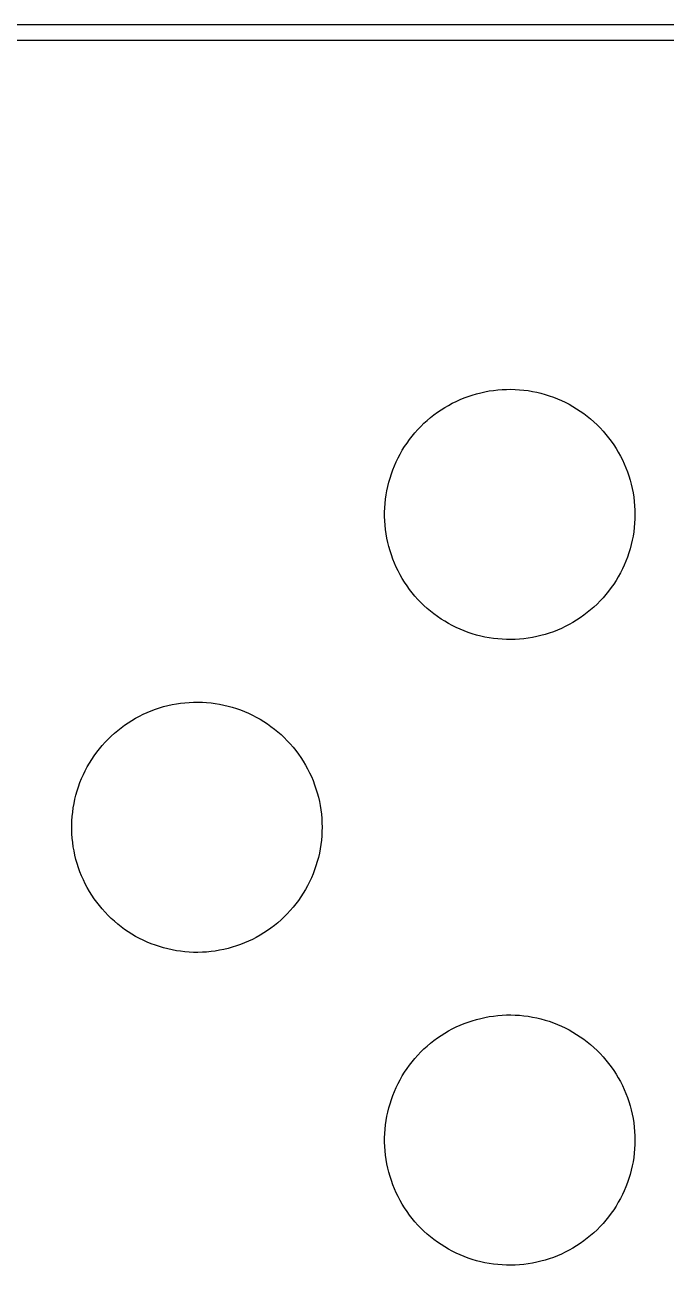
# Model space of a CAD drawing. Header units: millimetres. Extents: x -987 to 2591, y -102 to 2398.
# Drawn here: x 715.57 to 736.07, y 305.59 to 345.24 of the extents above; entities that cross this region are included whole.
import ezdxf

# ---------------------------------------------------------------- set-up
doc = ezdxf.new("R2010")
doc.units = ezdxf.units.MM
doc.header["$MEASUREMENT"] = 0
doc.layers.add('Utwórz2D linie widoczne', color=7, linetype='Continuous', true_color=0x000000)

msp = doc.modelspace()

# ---------------------------------------------------------------- linework, layer by layer
at = {"layer": 'Utwórz2D linie widoczne'}
for p, q in [((927.887, 345.242), (554.897, 345.242)), ((927.407, 344.742), (554.407, 344.742)), ((730.005, 333.446), (730.14, 333.481)), ((730.14, 333.481), (730.275, 333.511)), ((730.275, 333.511), (730.412, 333.536)), ((730.412, 333.536), (730.549, 333.556)), ((730.549, 333.556), (730.687, 333.572)), ((730.687, 333.572), (730.826, 333.583)), ((730.826, 333.583), (730.964, 333.589)), ((730.964, 333.589), (731.103, 333.59)), ((731.103, 333.59), (731.242, 333.586)), ((731.242, 333.586), (731.38, 333.578)), ((731.38, 333.578), (731.519, 333.565)), ((731.519, 333.565), (731.656, 333.547)), ((731.656, 333.547), (731.793, 333.524)), ((731.793, 333.524), (731.929, 333.496)), ((731.929, 333.496), (732.064, 333.464)), ((728.989, 333.007), (729.109, 333.077)), ((729.109, 333.077), (729.231, 333.143)), ((729.231, 333.143), (729.355, 333.205)), ((729.355, 333.205), (729.482, 333.262)), ((729.482, 333.262), (729.61, 333.315)), ((729.61, 333.315), (729.74, 333.363)), ((729.74, 333.363), (729.872, 333.407)), ((729.872, 333.407), (730.005, 333.446)), ((732.064, 333.464), (732.198, 333.427)), ((732.198, 333.427), (732.331, 333.386)), ((732.331, 333.386), (732.462, 333.34)), ((732.462, 333.34), (732.591, 333.289)), ((732.591, 333.289), (732.719, 333.234)), ((732.719, 333.234), (732.844, 333.174)), ((732.844, 333.174), (732.967, 333.111)), ((732.967, 333.111), (733.088, 333.043)), ((728.43, 332.597), (728.536, 332.686)), ((728.536, 332.686), (728.645, 332.772)), ((728.645, 332.772), (728.757, 332.855)), ((728.757, 332.855), (728.871, 332.933)), ((728.871, 332.933), (728.989, 333.007)), ((733.088, 333.043), (733.207, 332.97)), ((733.207, 332.97), (733.323, 332.894)), ((733.323, 332.894), (733.436, 332.814)), ((733.436, 332.814), (733.547, 332.73)), ((733.547, 332.73), (733.654, 332.642)), ((728.039, 332.202), (728.132, 332.306)), ((728.132, 332.306), (728.228, 332.406)), ((728.228, 332.406), (728.327, 332.503)), ((728.327, 332.503), (728.43, 332.597)), ((733.654, 332.642), (733.759, 332.55)), ((733.759, 332.55), (733.86, 332.455)), ((733.86, 332.455), (733.958, 332.357)), ((733.958, 332.357), (734.052, 332.255)), ((727.784, 331.873), (727.865, 331.986)), ((727.865, 331.986), (727.95, 332.096)), ((727.95, 332.096), (728.039, 332.202)), ((734.052, 332.255), (734.142, 332.149)), ((734.142, 332.149), (734.229, 332.041)), ((734.229, 332.041), (734.313, 331.93)), ((734.313, 331.93), (734.392, 331.816)), ((727.5, 331.397), (727.565, 331.52)), ((727.565, 331.52), (727.634, 331.64)), ((727.634, 331.64), (727.707, 331.758)), ((727.707, 331.758), (727.784, 331.873)), ((734.392, 331.816), (734.467, 331.699)), ((734.467, 331.699), (734.538, 331.58)), ((734.538, 331.58), (734.605, 331.458)), ((727.331, 331.016), (727.383, 331.145)), ((727.383, 331.145), (727.439, 331.272)), ((727.439, 331.272), (727.5, 331.397)), ((734.605, 331.458), (734.668, 331.335)), ((734.668, 331.335), (734.726, 331.209)), ((734.726, 331.209), (734.78, 331.081)), ((727.203, 330.62), (727.241, 330.753)), ((727.241, 330.753), (727.284, 330.885)), ((727.284, 330.885), (727.331, 331.016)), ((734.78, 331.081), (734.83, 330.951)), ((734.83, 330.951), (734.875, 330.82)), ((734.875, 330.82), (734.915, 330.687)), ((727.117, 330.212), (727.141, 330.349)), ((727.141, 330.349), (727.17, 330.485)), ((727.17, 330.485), (727.203, 330.62)), ((734.915, 330.687), (734.951, 330.553)), ((734.951, 330.553), (734.982, 330.417)), ((734.982, 330.417), (735.008, 330.281)), ((727.074, 329.798), (727.083, 329.937)), ((727.083, 329.937), (727.098, 330.075)), ((727.098, 330.075), (727.117, 330.212)), ((735.008, 330.281), (735.03, 330.144)), ((735.03, 330.144), (735.047, 330.006)), ((735.047, 330.006), (735.059, 329.868)), ((727.069, 329.66), (727.074, 329.798)), ((727.069, 329.521), (727.069, 329.66)), ((727.074, 329.382), (727.069, 329.521)), ((735.059, 329.868), (735.066, 329.729)), ((735.066, 329.729), (735.068, 329.59)), ((735.068, 329.59), (735.066, 329.451)), ((727.083, 329.243), (727.074, 329.382)), ((727.098, 329.105), (727.083, 329.243)), ((735.047, 329.174), (735.03, 329.036)), ((735.059, 329.313), (735.047, 329.174)), ((735.066, 329.451), (735.059, 329.313)), ((727.117, 328.968), (727.098, 329.105)), ((727.141, 328.831), (727.117, 328.968)), ((727.17, 328.695), (727.141, 328.831)), ((734.982, 328.763), (734.951, 328.628)), ((735.008, 328.899), (734.982, 328.763)), ((735.03, 329.036), (735.008, 328.899)), ((727.203, 328.56), (727.17, 328.695)), ((727.241, 328.427), (727.203, 328.56)), ((727.284, 328.295), (727.241, 328.427)), ((734.875, 328.361), (734.83, 328.229)), ((734.915, 328.494), (734.875, 328.361)), ((734.951, 328.628), (734.915, 328.494)), ((727.331, 328.164), (727.284, 328.295)), ((727.383, 328.035), (727.331, 328.164)), ((727.439, 327.908), (727.383, 328.035)), ((734.726, 327.972), (734.668, 327.846)), ((734.78, 328.1), (734.726, 327.972)), ((734.83, 328.229), (734.78, 328.1)), ((727.5, 327.783), (727.439, 327.908)), ((727.565, 327.661), (727.5, 327.783)), ((727.634, 327.54), (727.565, 327.661)), ((727.707, 327.422), (727.634, 327.54)), ((734.538, 327.6), (734.467, 327.481)), ((734.605, 327.722), (734.538, 327.6)), ((734.668, 327.846), (734.605, 327.722)), ((727.784, 327.307), (727.707, 327.422)), ((727.865, 327.194), (727.784, 327.307)), ((727.95, 327.085), (727.865, 327.194)), ((734.229, 327.139), (734.142, 327.031)), ((734.313, 327.25), (734.229, 327.139)), ((734.392, 327.364), (734.313, 327.25)), ((734.467, 327.481), (734.392, 327.364)), ((728.039, 326.978), (727.95, 327.085)), ((728.132, 326.874), (728.039, 326.978)), ((728.228, 326.774), (728.132, 326.874)), ((728.327, 326.677), (728.228, 326.774)), ((733.958, 326.824), (733.86, 326.725)), ((734.052, 326.926), (733.958, 326.824)), ((734.142, 327.031), (734.052, 326.926)), ((728.43, 326.584), (728.327, 326.677)), ((728.536, 326.494), (728.43, 326.584)), ((728.645, 326.408), (728.536, 326.494)), ((728.757, 326.326), (728.645, 326.408)), ((733.436, 326.366), (733.323, 326.286)), ((733.547, 326.45), (733.436, 326.366)), ((733.654, 326.538), (733.547, 326.45)), ((733.759, 326.63), (733.654, 326.538)), ((733.86, 326.725), (733.759, 326.63)), ((728.871, 326.247), (728.757, 326.326)), ((728.989, 326.173), (728.871, 326.247)), ((729.109, 326.103), (728.989, 326.173)), ((729.231, 326.037), (729.109, 326.103)), ((729.355, 325.976), (729.231, 326.037)), ((729.482, 325.918), (729.355, 325.976)), ((732.719, 325.946), (732.591, 325.891)), ((732.844, 326.006), (732.719, 325.946)), ((732.967, 326.07), (732.844, 326.006)), ((733.088, 326.138), (732.967, 326.07)), ((733.207, 326.21), (733.088, 326.138)), ((733.323, 326.286), (733.207, 326.21)), ((729.61, 325.865), (729.482, 325.918)), ((729.74, 325.817), (729.61, 325.865)), ((729.872, 325.773), (729.74, 325.817)), ((730.005, 325.734), (729.872, 325.773)), ((730.14, 325.699), (730.005, 325.734)), ((730.275, 325.67), (730.14, 325.699)), ((730.412, 325.644), (730.275, 325.67)), ((730.549, 325.624), (730.412, 325.644)), ((730.687, 325.608), (730.549, 325.624)), ((730.826, 325.598), (730.687, 325.608)), ((730.964, 325.591), (730.826, 325.598)), ((731.103, 325.59), (730.964, 325.591)), ((731.242, 325.594), (731.103, 325.59)), ((731.38, 325.602), (731.242, 325.594)), ((731.519, 325.616), (731.38, 325.602)), ((731.656, 325.634), (731.519, 325.616)), ((731.793, 325.656), (731.656, 325.634)), ((731.929, 325.684), (731.793, 325.656)), ((732.064, 325.716), (731.929, 325.684)), ((732.198, 325.753), (732.064, 325.716)), ((732.331, 325.795), (732.198, 325.753)), ((732.462, 325.841), (732.331, 325.795)), ((732.591, 325.891), (732.462, 325.841)), ((720.549, 323.556), (720.687, 323.572)), ((720.687, 323.572), (720.826, 323.583)), ((720.826, 323.583), (720.964, 323.589)), ((720.964, 323.589), (721.103, 323.59)), ((721.103, 323.59), (721.242, 323.586)), ((721.242, 323.586), (721.38, 323.578)), ((721.38, 323.578), (721.519, 323.565)), ((721.519, 323.565), (721.656, 323.547)), ((719.231, 323.143), (719.355, 323.205)), ((719.355, 323.205), (719.482, 323.262)), ((719.482, 323.262), (719.61, 323.315)), ((719.61, 323.315), (719.74, 323.363)), ((719.74, 323.363), (719.872, 323.407)), ((719.872, 323.407), (720.005, 323.446)), ((720.005, 323.446), (720.14, 323.481)), ((720.14, 323.481), (720.275, 323.511)), ((720.275, 323.511), (720.412, 323.536)), ((720.412, 323.536), (720.549, 323.556)), ((721.656, 323.547), (721.793, 323.524)), ((721.793, 323.524), (721.929, 323.496)), ((721.929, 323.496), (722.064, 323.464)), ((722.064, 323.464), (722.198, 323.427)), ((722.198, 323.427), (722.331, 323.386)), ((722.331, 323.386), (722.462, 323.34)), ((722.462, 323.34), (722.591, 323.289)), ((722.591, 323.289), (722.719, 323.234)), ((722.719, 323.234), (722.844, 323.174)), ((722.844, 323.174), (722.967, 323.111)), ((718.536, 322.686), (718.645, 322.772)), ((718.645, 322.772), (718.757, 322.855)), ((718.757, 322.855), (718.871, 322.933)), ((718.871, 322.933), (718.989, 323.007)), ((718.989, 323.007), (719.109, 323.077)), ((719.109, 323.077), (719.231, 323.143)), ((722.967, 323.111), (723.088, 323.043)), ((723.088, 323.043), (723.207, 322.97)), ((723.207, 322.97), (723.323, 322.894)), ((723.323, 322.894), (723.436, 322.814)), ((723.436, 322.814), (723.547, 322.73)), ((718.132, 322.306), (718.228, 322.406)), ((718.228, 322.406), (718.327, 322.503)), ((718.327, 322.503), (718.43, 322.597)), ((718.43, 322.597), (718.536, 322.686)), ((723.547, 322.73), (723.654, 322.642)), ((723.654, 322.642), (723.759, 322.55)), ((723.759, 322.55), (723.86, 322.455)), ((723.86, 322.455), (723.958, 322.357)), ((717.784, 321.873), (717.865, 321.986)), ((717.865, 321.986), (717.95, 322.096)), ((717.95, 322.096), (718.039, 322.202)), ((718.039, 322.202), (718.132, 322.306)), ((723.958, 322.357), (724.052, 322.255)), ((724.052, 322.255), (724.142, 322.149)), ((724.142, 322.149), (724.229, 322.041)), ((724.229, 322.041), (724.313, 321.93)), ((717.565, 321.52), (717.634, 321.64)), ((717.634, 321.64), (717.707, 321.758)), ((717.707, 321.758), (717.784, 321.873)), ((724.313, 321.93), (724.392, 321.816)), ((724.392, 321.816), (724.467, 321.699)), ((724.467, 321.699), (724.538, 321.58)), ((724.538, 321.58), (724.605, 321.458)), ((717.383, 321.145), (717.439, 321.272)), ((717.439, 321.272), (717.5, 321.397)), ((717.5, 321.397), (717.565, 321.52)), ((724.605, 321.458), (724.668, 321.335)), ((724.668, 321.335), (724.726, 321.209)), ((724.726, 321.209), (724.78, 321.081)), ((717.241, 320.753), (717.284, 320.885)), ((717.284, 320.885), (717.331, 321.016)), ((717.331, 321.016), (717.383, 321.145)), ((724.78, 321.081), (724.83, 320.951)), ((724.83, 320.951), (724.875, 320.82)), ((724.875, 320.82), (724.915, 320.687)), ((717.141, 320.349), (717.17, 320.485)), ((717.17, 320.485), (717.203, 320.62)), ((717.203, 320.62), (717.241, 320.753)), ((724.915, 320.687), (724.951, 320.553)), ((724.951, 320.553), (724.982, 320.417)), ((724.982, 320.417), (725.008, 320.281)), ((717.083, 319.937), (717.098, 320.075)), ((717.098, 320.075), (717.117, 320.212)), ((717.117, 320.212), (717.141, 320.349)), ((725.008, 320.281), (725.03, 320.144)), ((725.03, 320.144), (725.047, 320.006)), ((725.047, 320.006), (725.059, 319.868)), ((717.069, 319.66), (717.074, 319.798)), ((717.069, 319.521), (717.069, 319.66)), ((717.074, 319.798), (717.083, 319.937)), ((725.059, 319.868), (725.066, 319.729)), ((725.066, 319.729), (725.068, 319.59)), ((717.074, 319.382), (717.069, 319.521)), ((717.083, 319.243), (717.074, 319.382)), ((717.098, 319.105), (717.083, 319.243)), ((725.059, 319.313), (725.047, 319.174)), ((725.066, 319.451), (725.059, 319.313)), ((725.068, 319.59), (725.066, 319.451)), ((717.117, 318.968), (717.098, 319.105)), ((717.141, 318.831), (717.117, 318.968)), ((717.17, 318.695), (717.141, 318.831)), ((725.008, 318.899), (724.982, 318.763)), ((725.03, 319.036), (725.008, 318.899)), ((725.047, 319.174), (725.03, 319.036)), ((717.203, 318.56), (717.17, 318.695)), ((717.241, 318.427), (717.203, 318.56)), ((717.284, 318.295), (717.241, 318.427)), ((724.915, 318.494), (724.875, 318.361)), ((724.951, 318.628), (724.915, 318.494)), ((724.982, 318.763), (724.951, 318.628)), ((717.331, 318.164), (717.284, 318.295)), ((717.383, 318.035), (717.331, 318.164)), ((717.439, 317.908), (717.383, 318.035)), ((724.78, 318.1), (724.726, 317.972)), ((724.83, 318.229), (724.78, 318.1)), ((724.875, 318.361), (724.83, 318.229)), ((717.5, 317.783), (717.439, 317.908)), ((717.565, 317.661), (717.5, 317.783)), ((717.634, 317.54), (717.565, 317.661)), ((724.605, 317.722), (724.538, 317.6)), ((724.668, 317.846), (724.605, 317.722)), ((724.726, 317.972), (724.668, 317.846)), ((717.707, 317.422), (717.634, 317.54)), ((717.784, 317.307), (717.707, 317.422)), ((717.865, 317.194), (717.784, 317.307)), ((724.313, 317.25), (724.229, 317.139)), ((724.392, 317.364), (724.313, 317.25)), ((724.467, 317.481), (724.392, 317.364)), ((724.538, 317.6), (724.467, 317.481)), ((717.95, 317.085), (717.865, 317.194)), ((718.039, 316.978), (717.95, 317.085)), ((718.132, 316.874), (718.039, 316.978)), ((718.228, 316.774), (718.132, 316.874)), ((723.958, 316.824), (723.86, 316.725)), ((724.052, 316.926), (723.958, 316.824)), ((724.142, 317.031), (724.052, 316.926)), ((724.229, 317.139), (724.142, 317.031)), ((718.327, 316.677), (718.228, 316.774)), ((718.43, 316.584), (718.327, 316.677)), ((718.536, 316.494), (718.43, 316.584)), ((718.645, 316.408), (718.536, 316.494)), ((723.547, 316.45), (723.436, 316.366)), ((723.654, 316.538), (723.547, 316.45)), ((723.759, 316.63), (723.654, 316.538)), ((723.86, 316.725), (723.759, 316.63)), ((718.757, 316.326), (718.645, 316.408)), ((718.871, 316.247), (718.757, 316.326)), ((718.989, 316.173), (718.871, 316.247)), ((719.109, 316.103), (718.989, 316.173)), ((719.231, 316.037), (719.109, 316.103)), ((719.355, 315.976), (719.231, 316.037)), ((722.967, 316.07), (722.844, 316.006)), ((723.088, 316.138), (722.967, 316.07)), ((723.207, 316.21), (723.088, 316.138)), ((723.323, 316.286), (723.207, 316.21)), ((723.436, 316.366), (723.323, 316.286)), ((719.482, 315.918), (719.355, 315.976)), ((719.61, 315.865), (719.482, 315.918)), ((719.74, 315.817), (719.61, 315.865)), ((719.872, 315.773), (719.74, 315.817)), ((720.005, 315.734), (719.872, 315.773)), ((720.14, 315.699), (720.005, 315.734)), ((720.275, 315.67), (720.14, 315.699)), ((720.412, 315.644), (720.275, 315.67)), ((720.549, 315.624), (720.412, 315.644)), ((721.656, 315.634), (721.519, 315.616)), ((721.793, 315.656), (721.656, 315.634)), ((721.929, 315.684), (721.793, 315.656)), ((722.064, 315.716), (721.929, 315.684)), ((722.198, 315.753), (722.064, 315.716)), ((722.331, 315.795), (722.198, 315.753)), ((722.462, 315.841), (722.331, 315.795)), ((722.591, 315.891), (722.462, 315.841)), ((722.719, 315.946), (722.591, 315.891)), ((722.844, 316.006), (722.719, 315.946)), ((720.687, 315.608), (720.549, 315.624)), ((720.826, 315.598), (720.687, 315.608)), ((720.964, 315.591), (720.826, 315.598)), ((721.103, 315.59), (720.964, 315.591)), ((721.242, 315.594), (721.103, 315.59)), ((721.38, 315.602), (721.242, 315.594)), ((721.519, 315.616), (721.38, 315.602)), ((729.355, 313.205), (729.482, 313.262)), ((729.482, 313.262), (729.61, 313.315)), ((729.61, 313.315), (729.74, 313.363)), ((729.74, 313.363), (729.872, 313.407)), ((729.872, 313.407), (730.005, 313.446)), ((730.005, 313.446), (730.14, 313.481)), ((730.14, 313.481), (730.275, 313.511)), ((730.275, 313.511), (730.412, 313.536)), ((730.412, 313.536), (730.549, 313.556)), ((730.549, 313.556), (730.687, 313.572)), ((730.687, 313.572), (730.826, 313.583)), ((730.826, 313.583), (730.964, 313.589)), ((730.964, 313.589), (731.103, 313.59)), ((731.103, 313.59), (731.242, 313.586)), ((731.242, 313.586), (731.38, 313.578)), ((731.38, 313.578), (731.519, 313.565)), ((731.519, 313.565), (731.656, 313.547)), ((731.656, 313.547), (731.793, 313.524)), ((731.793, 313.524), (731.929, 313.496)), ((731.929, 313.496), (732.064, 313.464)), ((732.064, 313.464), (732.198, 313.427)), ((732.198, 313.427), (732.331, 313.386)), ((732.331, 313.386), (732.462, 313.34)), ((732.462, 313.34), (732.591, 313.289)), ((732.591, 313.289), (732.719, 313.234)), ((728.645, 312.772), (728.757, 312.855)), ((728.757, 312.855), (728.871, 312.933)), ((728.871, 312.933), (728.989, 313.007)), ((728.989, 313.007), (729.109, 313.077)), ((729.109, 313.077), (729.231, 313.143)), ((729.231, 313.143), (729.355, 313.205)), ((732.719, 313.234), (732.844, 313.174)), ((732.844, 313.174), (732.967, 313.111)), ((732.967, 313.111), (733.088, 313.043)), ((733.088, 313.043), (733.207, 312.97)), ((733.207, 312.97), (733.323, 312.894)), ((733.323, 312.894), (733.436, 312.814)), ((728.228, 312.406), (728.327, 312.503)), ((728.327, 312.503), (728.43, 312.597)), ((728.43, 312.597), (728.536, 312.686)), ((728.536, 312.686), (728.645, 312.772)), ((733.436, 312.814), (733.547, 312.73)), ((733.547, 312.73), (733.654, 312.642)), ((733.654, 312.642), (733.759, 312.55)), ((733.759, 312.55), (733.86, 312.455)), ((727.865, 311.986), (727.95, 312.096)), ((727.95, 312.096), (728.039, 312.202)), ((728.039, 312.202), (728.132, 312.306)), ((728.132, 312.306), (728.228, 312.406)), ((733.86, 312.455), (733.958, 312.357)), ((733.958, 312.357), (734.052, 312.255)), ((734.052, 312.255), (734.142, 312.149)), ((734.142, 312.149), (734.229, 312.041)), ((727.634, 311.64), (727.707, 311.758)), ((727.707, 311.758), (727.784, 311.873)), ((727.784, 311.873), (727.865, 311.986)), ((734.229, 312.041), (734.313, 311.93)), ((734.313, 311.93), (734.392, 311.816)), ((734.392, 311.816), (734.467, 311.699)), ((734.467, 311.699), (734.538, 311.58)), ((727.383, 311.145), (727.439, 311.272)), ((727.439, 311.272), (727.5, 311.397)), ((727.5, 311.397), (727.565, 311.52)), ((727.565, 311.52), (727.634, 311.64)), ((734.538, 311.58), (734.605, 311.458)), ((734.605, 311.458), (734.668, 311.335)), ((734.668, 311.335), (734.726, 311.209)), ((727.241, 310.753), (727.284, 310.885)), ((727.284, 310.885), (727.331, 311.016)), ((727.331, 311.016), (727.383, 311.145)), ((734.726, 311.209), (734.78, 311.081)), ((734.78, 311.081), (734.83, 310.951)), ((734.83, 310.951), (734.875, 310.82)), ((727.141, 310.349), (727.17, 310.485)), ((727.17, 310.485), (727.203, 310.62)), ((727.203, 310.62), (727.241, 310.753)), ((734.875, 310.82), (734.915, 310.687)), ((734.915, 310.687), (734.951, 310.553)), ((734.951, 310.553), (734.982, 310.417)), ((727.098, 310.075), (727.117, 310.212)), ((727.117, 310.212), (727.141, 310.349)), ((734.982, 310.417), (735.008, 310.281)), ((735.008, 310.281), (735.03, 310.144)), ((735.03, 310.144), (735.047, 310.006)), ((727.069, 309.66), (727.074, 309.798)), ((727.074, 309.798), (727.083, 309.937)), ((727.083, 309.937), (727.098, 310.075)), ((735.047, 310.006), (735.059, 309.868)), ((735.059, 309.868), (735.066, 309.729)), ((735.066, 309.729), (735.068, 309.59)), ((727.069, 309.521), (727.069, 309.66)), ((727.074, 309.382), (727.069, 309.521)), ((727.083, 309.243), (727.074, 309.382)), ((735.059, 309.313), (735.047, 309.174)), ((735.066, 309.451), (735.059, 309.313)), ((735.068, 309.59), (735.066, 309.451)), ((727.098, 309.105), (727.083, 309.243)), ((727.117, 308.968), (727.098, 309.105)), ((727.141, 308.831), (727.117, 308.968)), ((735.008, 308.899), (734.982, 308.763)), ((735.03, 309.036), (735.008, 308.899)), ((735.047, 309.174), (735.03, 309.036)), ((727.17, 308.695), (727.141, 308.831)), ((727.203, 308.56), (727.17, 308.695)), ((727.241, 308.427), (727.203, 308.56)), ((734.915, 308.494), (734.875, 308.361)), ((734.951, 308.628), (734.915, 308.494)), ((734.982, 308.763), (734.951, 308.628)), ((727.284, 308.295), (727.241, 308.427)), ((727.331, 308.164), (727.284, 308.295)), ((727.383, 308.035), (727.331, 308.164)), ((734.78, 308.1), (734.726, 307.972)), ((734.83, 308.229), (734.78, 308.1)), ((734.875, 308.361), (734.83, 308.229)), ((727.439, 307.908), (727.383, 308.035)), ((727.5, 307.783), (727.439, 307.908)), ((727.565, 307.661), (727.5, 307.783)), ((734.605, 307.722), (734.538, 307.6)), ((734.668, 307.846), (734.605, 307.722)), ((734.726, 307.972), (734.668, 307.846)), ((727.634, 307.54), (727.565, 307.661)), ((727.707, 307.422), (727.634, 307.54)), ((727.784, 307.307), (727.707, 307.422)), ((727.865, 307.194), (727.784, 307.307)), ((734.392, 307.364), (734.313, 307.25)), ((734.467, 307.481), (734.392, 307.364)), ((734.538, 307.6), (734.467, 307.481)), ((727.95, 307.085), (727.865, 307.194)), ((728.039, 306.978), (727.95, 307.085)), ((728.132, 306.874), (728.039, 306.978)), ((734.052, 306.926), (733.958, 306.824)), ((734.142, 307.031), (734.052, 306.926)), ((734.229, 307.139), (734.142, 307.031)), ((734.313, 307.25), (734.229, 307.139)), ((728.228, 306.774), (728.132, 306.874)), ((728.327, 306.677), (728.228, 306.774)), ((728.43, 306.584), (728.327, 306.677)), ((728.536, 306.494), (728.43, 306.584)), ((733.654, 306.538), (733.547, 306.45)), ((733.759, 306.63), (733.654, 306.538)), ((733.86, 306.725), (733.759, 306.63)), ((733.958, 306.824), (733.86, 306.725)), ((728.645, 306.408), (728.536, 306.494)), ((728.757, 306.326), (728.645, 306.408)), ((728.871, 306.247), (728.757, 306.326)), ((728.989, 306.173), (728.871, 306.247)), ((729.109, 306.103), (728.989, 306.173)), ((733.088, 306.138), (732.967, 306.07)), ((733.207, 306.21), (733.088, 306.138)), ((733.323, 306.286), (733.207, 306.21)), ((733.436, 306.366), (733.323, 306.286)), ((733.547, 306.45), (733.436, 306.366)), ((729.231, 306.037), (729.109, 306.103)), ((729.355, 305.976), (729.231, 306.037)), ((729.482, 305.918), (729.355, 305.976)), ((729.61, 305.865), (729.482, 305.918)), ((729.74, 305.817), (729.61, 305.865)), ((729.872, 305.773), (729.74, 305.817)), ((730.005, 305.734), (729.872, 305.773)), ((730.14, 305.699), (730.005, 305.734)), ((732.064, 305.716), (731.929, 305.684)), ((732.198, 305.753), (732.064, 305.716)), ((732.331, 305.795), (732.198, 305.753)), ((732.462, 305.841), (732.331, 305.795)), ((732.591, 305.891), (732.462, 305.841)), ((732.719, 305.946), (732.591, 305.891)), ((732.844, 306.006), (732.719, 305.946)), ((732.967, 306.07), (732.844, 306.006)), ((730.275, 305.67), (730.14, 305.699)), ((730.412, 305.644), (730.275, 305.67)), ((730.549, 305.624), (730.412, 305.644)), ((730.687, 305.608), (730.549, 305.624)), ((730.826, 305.598), (730.687, 305.608)), ((730.964, 305.591), (730.826, 305.598)), ((731.103, 305.59), (730.964, 305.591)), ((731.242, 305.594), (731.103, 305.59)), ((731.38, 305.602), (731.242, 305.594)), ((731.519, 305.616), (731.38, 305.602)), ((731.656, 305.634), (731.519, 305.616)), ((731.793, 305.656), (731.656, 305.634)), ((731.929, 305.684), (731.793, 305.656))]:
    msp.add_line(p, q, dxfattribs=at)

doc.saveas('drawing.dxf')
